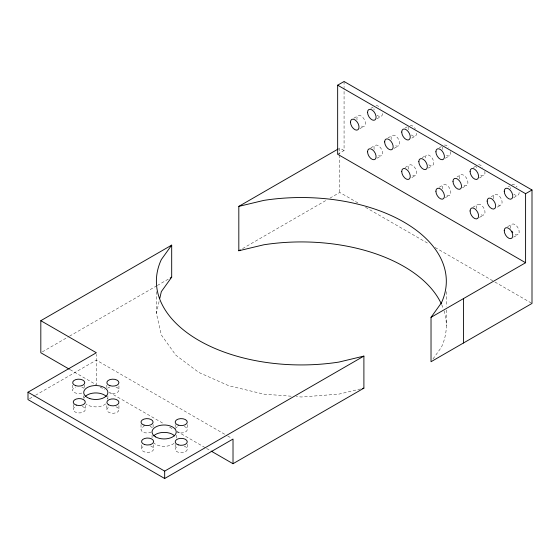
<?xml version="1.0" encoding="UTF-8"?>
<svg xmlns="http://www.w3.org/2000/svg" width="560" height="560" viewBox="0 0 560 560"><rect width="100%" height="100%" fill="white"/><g stroke="black" fill="none" stroke-linecap="round" stroke-linejoin="round"><path stroke-width="0.42" stroke-dasharray="2.8 2.1" d="M291.123 396.207L263.837 394.135L228.872 385.777L198.849 372.477L175.812 355.138L161.329 334.957L156.387 313.292L159.236 300.797M432.999 358.974L441.385 347.284A144.97 83.699 0 0 0 443.674 309.687M353.864 118.181L358.134 115.717M370.944 108.318L373.079 107.086M359.905 128.646L364.175 126.175M376.985 118.776L381.255 116.312M337.659 154.238L344.071 150.535L344.071 88.48M370.944 147.77L375.214 145.306M388.031 137.907L392.301 135.443M405.118 128.044L407.253 126.812M376.985 158.235L381.255 155.771M394.072 148.372L398.342 145.908M411.866 138.096L415.429 136.038M42.329 351.876L68.803 336.588M69.559 336.147L156.555 285.922M157.318 285.488L168.665 278.936M242.585 248.584L326.235 200.291M330.001 198.114L339.794 192.458L357.959 202.944M405.118 167.503L409.388 165.032M422.198 157.633L426.468 155.169M439.285 147.77L441.42 146.538M411.866 177.555L415.429 175.497M428.239 168.098L432.509 165.634M445.326 158.235L449.596 155.771M29.505 398.734L34.762 395.696M35.511 395.262L96.341 360.143L226.975 435.568M439.285 187.229L443.555 184.765M457.079 176.953L460.642 174.895M473.452 167.503L476.301 165.858M445.326 197.687L449.596 195.223M462.413 187.824L466.683 185.36M479.493 177.961L483.763 175.497M472.745 207.368L477.729 204.491M491.253 196.679L494.809 194.628M508.333 186.816L509.761 185.997M479.493 217.42L483.763 214.949M497.294 207.144L500.85 205.086M513.667 197.687L517.937 195.223M507.626 226.681L511.896 224.217M513.667 237.146L517.937 234.682M360.556 388.955L338.877 394.135L301.357 396.991L296.24 396.599M344.071 150.535L339.794 148.071L339.794 154.168M365.526 207.312L429.086 244.013M435.141 247.506L494.165 281.582M494.921 282.023L532 303.429M227.731 436.002L231.504 438.179M70.077 369.642L96.341 384.804L96.341 354.389M100.114 386.981L104.643 389.599M109.179 392.217L164.297 424.039M169.589 427.091L172.606 428.834M177.135 431.452L205.835 448.021M206.591 448.455L210.364 450.632M446.327 291.676L446.327 306.474M446.327 309.953L446.327 325.619M344.071 81.494L344.071 87.612M339.794 155.036L339.794 192.458M187.271 424.564L187.271 429.499M187.271 444.297L187.271 449.225M176.225 435.253L176.225 438.543M175.189 424.564L175.189 427.035M175.189 444.297L175.189 449.225M156.387 291.634L156.387 313.292M153.636 444.808L153.636 448.917M153.097 424.564L153.097 427.035M152.061 435.253L152.061 437.717M141.554 444.808L141.554 448.917M141.022 424.564L141.022 429.499M118.93 385.931L118.93 390.04M118.93 405.664L118.93 409.773M107.884 395.794L107.884 399.084M106.848 385.112L106.848 387.576M106.848 405.664L106.848 409.773M85.295 405.356L85.295 409.465M84.763 385.112L84.763 387.576M83.727 395.794L83.727 398.265M73.213 404.53L73.213 409.465M72.681 385.112L72.681 390.04M382.508 113.547A6.041 3.486 60 0 1 377.132 115.206M374.115 109.977A6.041 3.486 60 0 1 373.968 108.619M376.103 105.581A6.041 3.486 60 0 1 380.373 108.045M357.028 119.84A6.041 3.486 60 0 1 360.78 115.815A6.041 3.486 60 0 1 365.407 123.83A6.041 3.486 60 0 1 360.045 125.069M374.115 149.436A6.041 3.486 60 0 1 377.867 145.411A6.041 3.486 60 0 1 382.494 153.426A6.041 3.486 60 0 1 377.132 154.665M391.195 139.566A6.041 3.486 60 0 1 394.947 135.548A6.041 3.486 60 0 1 399.574 143.563A6.041 3.486 60 0 1 394.219 144.802M416.675 133.273A6.041 3.486 60 0 1 411.299 134.932M408.282 129.703A6.041 3.486 60 0 1 408.282 127.148M410.27 125.307A6.041 3.486 60 0 1 415.429 129.066M425.222 157.934A6.041 3.486 60 0 1 429.863 155.701A6.041 3.486 60 0 1 433.699 163.688A6.041 3.486 60 0 1 428.386 164.528M408.282 169.162A6.041 3.486 60 0 1 412.034 165.137A6.041 3.486 60 0 1 416.661 173.152A6.041 3.486 60 0 1 411.299 174.391M442.449 188.888A6.041 3.486 60 0 1 446.201 184.863A6.041 3.486 60 0 1 450.828 192.878A6.041 3.486 60 0 1 445.473 194.117M459.536 179.025A6.041 3.486 60 0 1 463.288 175A6.041 3.486 60 0 1 467.915 183.015A6.041 3.486 60 0 1 462.553 184.254M450.702 151.641A6.041 3.486 60 0 1 445.473 154.665M442.449 149.429A6.041 3.486 60 0 1 442.449 146.881M444.444 145.033A6.041 3.486 60 0 1 448.714 147.497M484.869 171.367A6.041 3.486 60 0 1 479.64 174.391M476.476 167.797A6.041 3.486 60 0 1 476.623 166.607M478.611 164.759A6.041 3.486 60 0 1 482.881 167.23M493.703 198.751A6.041 3.486 60 0 1 497.091 194.572A6.041 3.486 60 0 1 502.082 201.88A6.041 3.486 60 0 1 497.833 204.792M476.623 208.614A6.041 3.486 60 0 1 480.375 204.596A6.041 3.486 60 0 1 485.002 212.604A6.041 3.486 60 0 1 479.64 213.843M510.79 228.34A6.041 3.486 60 0 1 514.542 224.322A6.041 3.486 60 0 1 519.169 232.337A6.041 3.486 60 0 1 513.807 233.576M519.183 192.458A6.041 3.486 60 0 1 513.807 194.117M510.79 188.888A6.041 3.486 60 0 1 510.643 187.53M511.896 184.758A6.041 3.486 60 0 1 517.048 186.956M184.247 446.208A6.041 3.486 0 0 1 185.857 451.465A6.041 3.486 0 0 1 176.603 451.465A6.041 3.486 0 0 1 178.206 446.208M151.333 431.963A6.041 3.486 0 0 1 142.268 431.62A6.041 3.486 0 0 1 144.039 426.475M150.08 426.475A6.041 3.486 0 0 1 152.292 427.756M174.041 443.359A12.082 6.972 0 0 1 153.685 442.848M150.612 445.9A6.041 3.486 0 0 1 152.222 451.157A6.041 3.486 0 0 1 142.968 451.157A6.041 3.486 0 0 1 144.571 445.9M184.247 426.475A6.041 3.486 0 0 1 186.018 431.62A6.041 3.486 0 0 1 176.96 431.963M175.392 428.596A6.041 3.486 0 0 1 178.206 426.475M115.913 387.023A6.041 3.486 0 0 1 118.118 391.79A6.041 3.486 0 0 1 109.872 393.064M107.66 388.297A6.041 3.486 0 0 1 109.872 387.023M82.271 406.441A6.041 3.486 0 0 1 83.881 411.705A6.041 3.486 0 0 1 74.627 411.705A6.041 3.486 0 0 1 76.237 406.441M81.739 393.064A6.041 3.486 0 0 1 73.486 391.79A6.041 3.486 0 0 1 75.698 387.023M81.739 387.023A6.041 3.486 0 0 1 83.951 388.297M115.913 406.749A6.041 3.486 0 0 1 117.516 412.013A6.041 3.486 0 0 1 108.262 412.013A6.041 3.486 0 0 1 109.872 406.749M105.7 403.907A12.082 6.972 0 0 1 85.911 403.907M84.133 398.104A12.082 6.972 0 0 1 84.854 396.956M107.471 398.104A12.082 6.972 0 0 1 107.842 399.301M441.749 304.766A144.97 83.699 0 0 1 443.387 308.854"/><path stroke-width="0.84" d="M159.81 298.291L161.329 291.627L171.689 277.186L171.689 245.126L40.817 320.691L40.817 352.744L69.328 369.208M171.689 245.126L161.329 259.574A144.97 83.699 0 0 0 338.877 362.082L363.895 356.097L363.895 388.157L233.016 463.715L211.12 451.073M337.659 85.19L525.595 193.69L525.595 262.738L337.659 154.238L337.659 85.19L344.071 81.494L532 189.994L532 303.429L431.025 361.725L431.025 317.338L441.385 302.897A144.97 83.699 0 0 0 263.837 200.389L238.819 206.374L238.819 250.761L263.837 244.776A144.97 83.699 0 0 1 441.385 303.961M238.819 206.374L338.289 148.939M170.177 278.061L171.689 277.186M238.819 250.761L240.324 249.886M233.016 463.715L233.016 439.054L164.675 478.506L28 399.602L28 392.203L96.341 352.744L40.817 320.691M525.595 193.69L532 189.994M28 392.203L164.675 471.114L363.895 356.097M431.025 317.338L525.595 262.738M362.222 388.556L363.895 388.157M463.442 298.62L463.442 343.007M164.675 471.114L164.675 478.506M512.778 232.484A6.041 3.486 60 0 1 511.896 231.189M153.685 435.876A12.082 6.972 0 0 1 174.608 435.876M85.344 396.417A12.082 6.972 0 0 1 106.267 396.417M144.571 444.542A6.041 3.486 0 0 0 153.636 441.518A6.041 3.486 0 0 0 144.571 438.501A6.041 3.486 0 0 0 144.571 444.542M155.603 436.898A12.082 6.972 0 0 0 175.812 433.769A12.082 6.972 0 0 0 161.014 425.229A12.082 6.972 0 0 0 155.603 436.898M144.039 425.124A6.041 3.486 0 0 0 153.097 422.1A6.041 3.486 0 0 0 144.039 419.083A6.041 3.486 0 0 0 144.039 425.124M178.206 444.85A6.041 3.486 0 0 0 187.271 441.826A6.041 3.486 0 0 0 178.206 438.809A6.041 3.486 0 0 0 178.206 444.85M178.206 425.124A6.041 3.486 0 0 0 187.271 422.1A6.041 3.486 0 0 0 178.206 419.083A6.041 3.486 0 0 0 178.206 425.124M109.872 385.665A6.041 3.486 0 0 0 118.93 382.648A6.041 3.486 0 0 0 109.872 379.624A6.041 3.486 0 0 0 109.872 385.665M108.619 404.838A6.041 3.486 0 0 0 118.727 403.277A6.041 3.486 0 0 0 111.328 399.007A6.041 3.486 0 0 0 108.619 404.838M75.698 385.665A6.041 3.486 0 0 0 84.763 382.648A6.041 3.486 0 0 0 75.698 379.624A6.041 3.486 0 0 0 75.698 385.665M89.768 398.552A12.082 6.972 0 0 0 107.884 392.511A12.082 6.972 0 0 0 89.768 386.47A12.082 6.972 0 0 0 89.768 398.552M76.237 405.083A6.041 3.486 0 0 0 85.295 402.066A6.041 3.486 0 0 0 76.237 399.042A6.041 3.486 0 0 0 76.237 405.083M504.238 191.226A6.041 3.486 60 0 0 510.643 199.199A6.041 3.486 60 0 0 510.643 190.652A6.041 3.486 60 0 0 504.238 191.226M487.151 201.089A6.041 3.486 60 0 0 493.556 209.062A6.041 3.486 60 0 0 493.556 200.515A6.041 3.486 60 0 0 487.151 201.089M504.238 230.678A6.041 3.486 60 0 0 510.643 238.651A6.041 3.486 60 0 0 510.643 230.111A6.041 3.486 60 0 0 504.238 230.678M470.071 210.952A6.041 3.486 60 0 0 476.476 218.925A6.041 3.486 60 0 0 476.476 210.378A6.041 3.486 60 0 0 470.071 210.952M470.071 171.5A6.041 3.486 60 0 0 476.476 179.466A6.041 3.486 60 0 0 476.476 170.926A6.041 3.486 60 0 0 470.071 171.5M435.897 151.767A6.041 3.486 60 0 0 442.302 159.74A6.041 3.486 60 0 0 442.302 151.2A6.041 3.486 60 0 0 435.897 151.767M452.984 181.363A6.041 3.486 60 0 0 459.389 189.329A6.041 3.486 60 0 0 459.389 180.789A6.041 3.486 60 0 0 452.984 181.363M435.897 191.226A6.041 3.486 60 0 0 442.302 199.199A6.041 3.486 60 0 0 442.302 190.652A6.041 3.486 60 0 0 435.897 191.226M418.817 161.637A6.041 3.486 60 0 0 425.222 169.603A6.041 3.486 60 0 0 425.222 161.063A6.041 3.486 60 0 0 418.817 161.637M401.73 171.5A6.041 3.486 60 0 0 408.135 179.466A6.041 3.486 60 0 0 408.135 170.926A6.041 3.486 60 0 0 401.73 171.5M401.73 132.041A6.041 3.486 60 0 0 408.135 140.014A6.041 3.486 60 0 0 408.135 131.467A6.041 3.486 60 0 0 401.73 132.041M367.556 112.315A6.041 3.486 60 0 0 373.968 120.288A6.041 3.486 60 0 0 373.968 111.741A6.041 3.486 60 0 0 367.556 112.315M384.643 141.904A6.041 3.486 60 0 0 391.048 149.877A6.041 3.486 60 0 0 391.048 141.337A6.041 3.486 60 0 0 384.643 141.904M367.556 151.774A6.041 3.486 60 0 0 373.968 159.74A6.041 3.486 60 0 0 373.968 151.2A6.041 3.486 60 0 0 367.556 151.774M350.476 122.178A6.041 3.486 60 0 0 356.881 130.151A6.041 3.486 60 0 0 356.881 121.604A6.041 3.486 60 0 0 350.476 122.178"/></g></svg>
